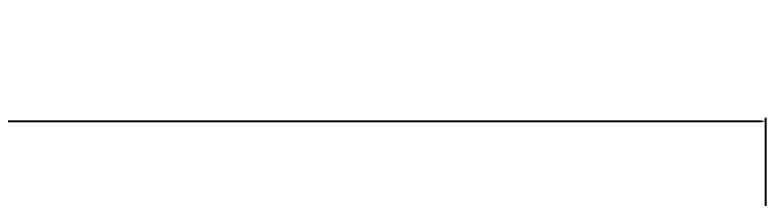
# Model space of a CAD drawing. Header units: millimetres. Extents: x 32721 to 72822, y 57624 to 123188.
# Drawn here: x 38949.2 to 39367.2, y 59957.1 to 60059.2 of the extents above; entities that cross this region are included whole.
import ezdxf

# ---------------------------------------------------------------- set-up
doc = ezdxf.new("R2010")
doc.units = ezdxf.units.MM
doc.header["$LTSCALE"] = 10
doc.layers.add('1轮廓实线层', color=7, linetype='Continuous', lineweight=18)
doc.styles.add('TH_GBDIM', font='', dxfattribs={"width": 0.8})
doc.styles.get('TH_GBDIM').set_extended_font_data('幼圆')
doc.dimstyles.new('TH_GBDIM', dxfattribs={"dimtxt": 3, "dimasz": 2.5, "dimexe": 2, "dimexo": 0, "dimgap": 1.5, "dimtad": 1, "dimdec": 1, "dimzin": 0, "dimdsep": 46, "dimtxsty": 'TH_GBDIM', "dimcen": 2.5, "dimdle": 5, "dimclrd": 4, "dimclre": 4, "dimclrt": 3, "dimadec": 0, "dimazin": 0, "dimtfac": 0.714286, "dimtdec": 1, "dimtmove": 0, "dimatfit": 3, "dimfxl": 0, "dimtolj": 1, "dimarcsym": 0})

# ---------------------------------------------------------------- blocks, each defined once
blk = doc.blocks.new('*X4')
at = {"layer": '1轮廓实线层'}
for points in [[(37969.73, 60000.32), (37969.73, 59999.49), (37967.23, 59999.91)], [(39364.73, 60000.32), (39364.73, 59999.49), (39367.23, 59999.91)]]:
    blk.add_hatch(color=4, dxfattribs=at).paths.add_polyline_path(points, flags=0)
at = {"layer": '1轮廓实线层', "color": 4, "linetype": 'Continuous', "lineweight": -2}
for p, q in [((37967.23, 59904.95), (37967.23, 60001.91)), ((37969.73, 59999.91), (39364.73, 59999.91)), ((39367.23, 59880.34), (39367.23, 60001.91))]:
    blk.add_line(p, q, dxfattribs=at)
at = {"layer": '1轮廓实线层', "color": 3, "insert": (38667.23, 60026.41), "char_height": 50, "width": 322.6667, "attachment_point": 5, "style": 'TH_GBDIM'}
blk.add_mtext('1400.0', dxfattribs=at)

msp = doc.modelspace()

# ---------------------------------------------------------------- dimensions: what is measured, and where the dimension line sits
at = {"layer": '1轮廓实线层', "color": 4}
dim = msp.add_linear_dim(base=(39367.23, 59999.91), p1=(37967.23, 59904.95), p2=(39367.23, 59880.34), dimstyle='TH_GBDIM', override={"dimtxt": 50, "dimsah": 1, "dimtzin": 8, "dimarcsym": 1}, dxfattribs=at)
dim.commit()
dim.dimension.update_dxf_attribs({"geometry": '*X4', "text_midpoint": (38667.23, 60026.41)})

doc.saveas('drawing.dxf')
